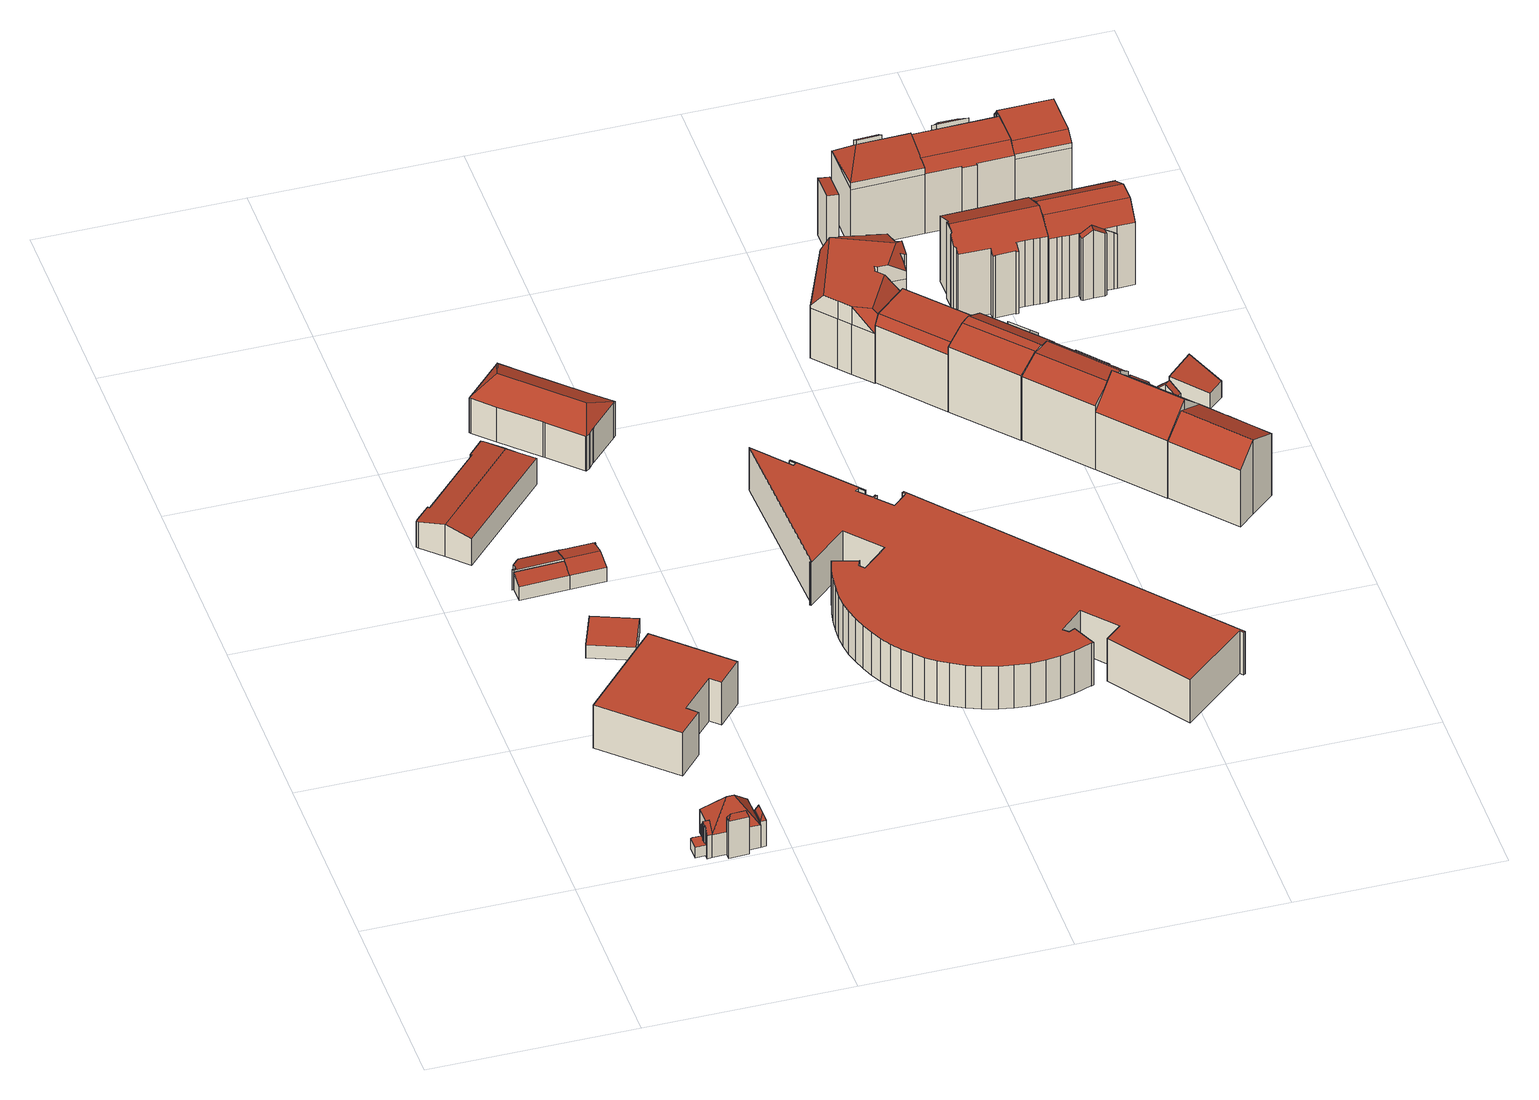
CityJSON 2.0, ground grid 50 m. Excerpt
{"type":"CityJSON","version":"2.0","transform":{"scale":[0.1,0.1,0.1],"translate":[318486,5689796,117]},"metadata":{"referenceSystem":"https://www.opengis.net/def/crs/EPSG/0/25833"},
"CityObjects":{
"building1":{"type":"Building","attributes":{"Dachtyp_tdc":"tdcPolyFlatRoof","Gemeindeschluessel":14713000,"Dachneigung":0,"QualitaetDacherkennung":0,"Geometrietyp2DReferenz":"3000","BezugspunktDach":"2000","function":"31001_9998","measuredHeight":3},"geometry":[{"type":"MultiSurface","lod":"2","boundaries":[[[0,1,2,3,4,5,6,7,8,9,10]],[[10,9,11,12]],[[9,8,13,11]],[[8,7,14,13]],[[7,6,15,14]],[[6,5,16,15]],[[5,4,17,16]],[[4,3,18,17]],[[3,2,19,18]],[[2,1,20,19]],[[1,0,21,20]],[[0,10,12,21]],[[12,11,13,14,15,16,17,18,19,20,21]]],"semantics":{"surfaces":[{"type":"RoofSurface"},{"type":"WallSurface"},{"type":"GroundSurface"}],"values":[0,1,1,1,1,1,1,1,1,1,1,1,2]}}]},
"building2":{"type":"Building","attributes":{"Gemeindeschluessel":14713000,"Geometrietyp2DReferenz":"3000","function":"31001_9998","roofType":"9999"},"children":["building2-1","building2-2","building2-3","building2-4"]},
"building2-1":{"type":"BuildingPart","attributes":{"Dachtyp_tdc":"tdcHipRoof","Dachneigung":53.45,"QualitaetDacherkennung":63,"Geometrietyp2DReferenz":"3000","roofType":"3200","measuredHeight":12.64},"parents":["building2"],"geometry":[{"type":"MultiSurface","lod":"2","boundaries":[[[22,23,24,25]],[[26,27,28,29]],[[27,30,31,28]],[[30,32,33,31]],[[34,35,36,37]],[[34,32,30,38]],[[27,26,39,23,40]],[[30,27,40,38]],[[23,22,35,34,38,40]],[[25,24,41,29,28,31,33,37,36]],[[29,41,39,26]],[[41,24,23,39]],[[34,37,33,32]],[[22,25,36,35]]],"semantics":{"surfaces":[{"type":"WallSurface"},{"type":"RoofSurface"},{"type":"GroundSurface"},{"type":"ClosureSurface"}],"values":[0,0,0,0,0,1,1,1,1,2,3,3,3,3]}}]},
"building2-2":{"type":"BuildingPart","attributes":{"Dachtyp_tdc":"tdcFreeFormRoof","Dachneigung":51.41,"QualitaetDacherkennung":39,"Geometrietyp2DReferenz":"3000","roofType":"5000","measuredHeight":9.18},"parents":["building2"],"geometry":[{"type":"MultiSurface","lod":"2","boundaries":[[[42,26,29,43]],[[44,45,46,24,23]],[[45,47,48,46]],[[47,49,50,48]],[[49,51,52,50]],[[51,53,54,52]],[[53,55,56,54]],[[55,57,58,56]],[[57,42,43,58]],[[53,51,49,47,45,44,59]],[[59,26,42,57,55,53]],[[43,29,41,24,46,48,50,52,54,56,58]],[[39,26,59]],[[41,29,26,39]],[[44,23,39,59]],[[41,39,23,24]]],"semantics":{"surfaces":[{"type":"WallSurface"},{"type":"RoofSurface"},{"type":"GroundSurface"},{"type":"ClosureSurface"}],"values":[0,0,0,0,0,0,0,0,0,1,1,2,0,3,0,3]}}]},
"building2-3":{"type":"BuildingPart","attributes":{"Dachtyp_tdc":"tdcFreeFormRoof","Dachneigung":69.97,"QualitaetDacherkennung":34,"Geometrietyp2DReferenz":"3000","roofType":"5000","measuredHeight":9.18},"parents":["building2"],"geometry":[{"type":"MultiSurface","lod":"2","boundaries":[[[60,61,62,33,32]],[[61,63,64,62]],[[63,65,34,37,64]],[[66,65,63]],[[67,66,63,61]],[[67,61,60]],[[66,67,60,65]],[[33,62,64,37]],[[32,34,65,60]],[[32,33,37,34]]],"semantics":{"surfaces":[{"type":"WallSurface"},{"type":"RoofSurface"},{"type":"GroundSurface"},{"type":"ClosureSurface"}],"values":[0,0,0,1,1,1,1,2,0,3]}}]},
"building2-4":{"type":"BuildingPart","attributes":{"Dachtyp_tdc":"tdcFreeFormRoof","Dachneigung":65.85,"QualitaetDacherkennung":6,"Geometrietyp2DReferenz":"3000","roofType":"5000","measuredHeight":12.11},"parents":["building2"],"geometry":[{"type":"MultiSurface","lod":"2","boundaries":[[[68,69,70,36]],[[69,71,72,70]],[[71,73,25,72]],[[73,22,25]],[[68,36,35]],[[73,71,74]],[[71,69,75,74]],[[69,68,75]],[[68,73,74,75]],[[70,72,25,36]],[[35,22,73,68]],[[35,36,25,22]]],"semantics":{"surfaces":[{"type":"WallSurface"},{"type":"RoofSurface"},{"type":"GroundSurface"},{"type":"ClosureSurface"}],"values":[0,0,0,0,0,1,1,1,1,2,0,3]}}]},
"building3":{"type":"Building","attributes":{"name":"Universität Leipzig - Institut für Geographie","Dachtyp_tdc":"tdcPolyFlatRoof","Gemeindeschluessel":14713000,"Dachneigung":0,"QualitaetDacherkennung":29,"Geometrietyp2DReferenz":"3000","function":"31001_3023","roofType":"1000","measuredHeight":12.18},"geometry":[{"type":"MultiSurface","lod":"2","boundaries":[[[76,77,78,79]],[[77,80,81,78]],[[80,82,83,81]],[[82,84,85,83]],[[84,86,87,85]],[[86,88,89,87]],[[88,90,91,89]],[[90,76,79,91]],[[90,88,86,84,82,80,77,76]],[[79,78,81,83,85,87,89,91]]],"semantics":{"surfaces":[{"type":"WallSurface"},{"type":"RoofSurface"},{"type":"GroundSurface"}],"values":[0,0,0,0,0,0,0,0,1,2]}}]},
"building4":{"type":"Building","attributes":{"Dachtyp_tdc":"tdcPolyFlatRoof","Gemeindeschluessel":14713000,"Dachneigung":15.08,"QualitaetDacherkennung":87,"Geometrietyp2DReferenz":"3000","function":"31001_9998","roofType":"2100","measuredHeight":5.03},"geometry":[{"type":"MultiSurface","lod":"2","boundaries":[[[92,93,94,95]],[[93,96,97,94]],[[96,98,99,97]],[[98,92,95,99]],[[98,96,93,92]],[[95,94,97,99]]],"semantics":{"surfaces":[{"type":"WallSurface"},{"type":"RoofSurface"},{"type":"GroundSurface"}],"values":[0,0,0,0,1,2]}}]},
"building5":{"type":"Building","attributes":{"Dachtyp_tdc":"tdcPolyFlatRoof","Gemeindeschluessel":14713000,"Dachneigung":17,"QualitaetDacherkennung":75,"Geometrietyp2DReferenz":"3000","function":"31001_9998","roofType":"2100","measuredHeight":5.55},"geometry":[{"type":"MultiSurface","lod":"2","boundaries":[[[100,101,102,94]],[[101,103,104,102]],[[103,105,106,104]],[[105,107,108,106]],[[107,109,110,108]],[[109,111,112,110]],[[111,113,114,112]],[[113,115,116,114]],[[115,117,118,116]],[[117,119,120,118]],[[119,121,122,120]],[[121,123,97,122]],[[123,100,94,97]],[[123,121,119,117,115,113,111,109,107,105,103,101,100]],[[94,102,104,106,108,110,112,114,116,118,120,122,97]]],"semantics":{"surfaces":[{"type":"WallSurface"},{"type":"RoofSurface"},{"type":"GroundSurface"}],"values":[0,0,0,0,0,0,0,0,0,0,0,0,0,1,2]}}]},
"building6":{"type":"Building","attributes":{"name":"Universität Leipzig - Institut für Geographie","Dachtyp_tdc":"tdcHipAndGableRoof","Gemeindeschluessel":14713000,"Dachneigung":14.41,"QualitaetDacherkennung":89,"Geometrietyp2DReferenz":"3000","function":"31001_3023","roofType":"5000","measuredHeight":9.16},"geometry":[{"type":"MultiSurface","lod":"2","boundaries":[[[124,125,126,127]],[[125,128,129,126]],[[128,130,131,129]],[[130,132,133,131]],[[132,134,135,133]],[[134,136,137,135]],[[136,138,139,137]],[[138,140,141,139]],[[140,142,143,141]],[[142,144,145,143]],[[144,146,147,145]],[[146,148,149,147]],[[148,150,151,149]],[[150,124,127,151]],[[146,144,142,140,152]],[[140,138,136,134,132,130,128,125,124,150,152]],[[150,148,146,152]],[[127,126,129,131,133,135,137,139,141,143,145,147,149,151]]],"semantics":{"surfaces":[{"type":"WallSurface"},{"type":"RoofSurface"},{"type":"GroundSurface"}],"values":[0,0,0,0,0,0,0,0,0,0,0,0,0,0,1,1,1,2]}}]},
"building7":{"type":"Building","attributes":{"Dachtyp_tdc":"tdcPolyFlatRoof","Gemeindeschluessel":14713000,"Dachneigung":0,"QualitaetDacherkennung":77,"Geometrietyp2DReferenz":"3000","function":"31001_9998","roofType":"1000","measuredHeight":3.77},"geometry":[{"type":"MultiSurface","lod":"2","boundaries":[[[153,154,155,156]],[[154,157,158,155]],[[157,159,160,158]],[[159,153,156,160]],[[159,157,154,153]],[[156,155,158,160]]],"semantics":{"surfaces":[{"type":"WallSurface"},{"type":"RoofSurface"},{"type":"GroundSurface"}],"values":[0,0,0,0,1,2]}}]},
"building8":{"type":"Building","attributes":{"Dachtyp_tdc":"tdcFreeFormRoof","Gemeindeschluessel":14713000,"Dachneigung":14.25,"QualitaetDacherkennung":93,"Geometrietyp2DReferenz":"3000","function":"31001_9998","roofType":"5000","measuredHeight":5.18},"geometry":[{"type":"MultiSurface","lod":"2","boundaries":[[[121,161,162,122]],[[161,163,164,162]],[[163,165,166,164]],[[165,167,168,166]],[[167,169,170,168]],[[169,171,172,170]],[[171,173,99,172]],[[173,96,97,99]],[[96,121,122,97]],[[163,161,121,174,175,169,167,165]],[[173,171,175,174,96]],[[171,169,175]],[[121,96,174]],[[122,162,164,166,168,170,172,99,97]]],"semantics":{"surfaces":[{"type":"WallSurface"},{"type":"RoofSurface"},{"type":"GroundSurface"}],"values":[0,0,0,0,0,0,0,0,0,1,1,0,0,2]}}]},
"building9":{"type":"Building","attributes":{"name":"Universität Leipzig - Institut für Geographie","Dachtyp_tdc":"tdcFreeFormRoof","Gemeindeschluessel":14713000,"Dachneigung":25.49,"QualitaetDacherkennung":71,"Geometrietyp2DReferenz":"3000","function":"31001_3023","roofType":"5000","measuredHeight":13.14},"geometry":[{"type":"MultiSurface","lod":"2","boundaries":[[[176,177,178,179]],[[177,180,181,178]],[[180,182,183,181]],[[182,184,185,183]],[[184,186,187,185]],[[186,188,189,187]],[[188,190,191,189]],[[190,192,193,191]],[[192,194,195,193]],[[194,196,197,195]],[[196,198,199,197]],[[198,200,201,199]],[[200,202,203,201]],[[202,204,205,203]],[[204,206,207,205]],[[206,208,209,207]],[[208,210,211,209]],[[210,176,179,211]],[[177,212,213]],[[177,176,212]],[[192,190,214,215,200,198,196,194]],[[200,215,212,176,210,208,206,204,202]],[[214,188,186,184,182,180,213,212,215]],[[180,177,213]],[[190,188,214]],[[179,178,181,183,185,187,189,191,193,195,197,199,201,203,205,207,209,211]]],"semantics":{"surfaces":[{"type":"WallSurface"},{"type":"RoofSurface"},{"type":"GroundSurface"}],"values":[0,0,0,0,0,0,0,0,0,0,0,0,0,0,0,0,0,0,1,1,1,1,1,0,0,2]}}]},
"building10":{"type":"Building","attributes":{"name":"Universität Leipzig - Didaktik der Physik","Dachtyp_tdc":"tdcPolyFlatRoof","Gemeindeschluessel":14713000,"Dachneigung":0,"QualitaetDacherkennung":30,"Geometrietyp2DReferenz":"3000","function":"31001_3023","roofType":"1000","measuredHeight":12.18},"geometry":[{"type":"MultiSurface","lod":"2","boundaries":[[[216,217,218,219]],[[217,220,221,218]],[[220,222,223,221]],[[222,224,225,223]],[[224,226,227,225]],[[226,228,229,227]],[[228,230,231,229]],[[230,232,233,231]],[[232,234,235,233]],[[234,236,237,235]],[[236,238,239,237]],[[238,240,241,239]],[[240,242,243,241]],[[242,244,245,243]],[[244,246,247,245]],[[246,248,249,247]],[[248,250,251,249]],[[250,252,253,251]],[[252,254,255,253]],[[254,256,257,255]],[[256,258,259,257]],[[258,260,261,259]],[[260,262,263,261]],[[262,264,265,263]],[[264,266,267,265]],[[266,268,269,267]],[[268,270,271,269]],[[270,272,273,271]],[[272,274,275,273]],[[274,276,277,275]],[[276,278,279,277]],[[278,280,281,279]],[[280,282,283,281]],[[282,284,285,283]],[[284,286,287,285]],[[286,288,289,287]],[[288,290,291,289]],[[290,292,293,291]],[[292,294,295,293]],[[294,296,297,295]],[[296,298,299,297]],[[298,300,301,299]],[[300,302,303,301]],[[302,304,305,303]],[[304,306,307,305]],[[306,308,309,307]],[[308,310,311,309]],[[310,312,313,311]],[[312,314,315,313]],[[314,316,317,315]],[[316,318,319,317]],[[318,320,321,319]],[[320,322,323,321]],[[322,324,325,323]],[[324,326,327,325]],[[326,328,329,327]],[[328,330,331,329]],[[330,332,333,331]],[[332,334,335,333]],[[334,336,337,335]],[[336,338,339,337]],[[338,340,341,339]],[[340,342,343,341]],[[342,344,345,343]],[[344,216,219,345]],[[344,342,340,338,336,334,332,330,328,326,324,322,320,318,316,314,312,310,308,306,304,302,300,298,296,294,292,290,288,286,284,282,280,278,276,274,272,270,268,266,264,262,260,258,256,254,252,250,248,246,244,242,240,238,236,234,232,230,228,226,224,222,220,217,216]],[[219,218,221,223,225,227,229,231,233,235,237,239,241,243,245,247,249,251,253,255,257,259,261,263,265,267,269,271,273,275,277,279,281,283,285,287,289,291,293,295,297,299,301,303,305,307,309,311,313,315,317,319,321,323,325,327,329,331,333,335,337,339,341,343,345]]],"semantics":{"surfaces":[{"type":"WallSurface"},{"type":"RoofSurface"},{"type":"GroundSurface"}],"values":[0,0,0,0,0,0,0,0,0,0,0,0,0,0,0,0,0,0,0,0,0,0,0,0,0,0,0,0,0,0,0,0,0,0,0,0,0,0,0,0,0,0,0,0,0,0,0,0,0,0,0,0,0,0,0,0,0,0,0,0,0,0,0,0,0,1,2]}}]},
"building11":{"type":"Building","attributes":{"Dachtyp_tdc":"tdcFreeFormRoof","Gemeindeschluessel":14713000,"Dachneigung":0.212,"QualitaetDacherkennung":47,"Geometrietyp2DReferenz":"3000","function":"31001_9998","roofType":"5000","measuredHeight":19.44},"geometry":[{"type":"MultiSurface","lod":"2","boundaries":[[[346,347,348,349]],[[347,350,351,348]],[[350,352,353,351]],[[352,354,355,353]],[[354,356,357,355]],[[356,358,359,357]],[[358,360,361,359]],[[360,362,363,361]],[[362,364,365,363]],[[364,366,367,365]],[[366,368,369,367]],[[368,370,371,369]],[[370,372,373,371]],[[372,374,375,373]],[[374,376,377,375]],[[376,378,379,377]],[[378,380,381,379]],[[380,382,383,381]],[[382,384,385,383]],[[384,386,387,385]],[[386,388,389,387]],[[388,390,391,389]],[[390,392,393,391]],[[392,394,395,393]],[[394,396,397,395]],[[396,398,399,397]],[[398,400,401,399]],[[400,402,403,401]],[[402,346,349,403]],[[404,405,406,407,408,409,410,411,412,413,414,415,416,417]],[[418,419,420,421,422,405,404,423,424]],[[425,426,427,428]],[[396,425,428,429]],[[430,431,432,417,416]],[[433,434,435,423,404,417,432,436,429,428,427]],[[400,436,432,431,402]],[[398,429,436,400]],[[384,435,434,386]],[[382,424,423,435,384]],[[386,434,433,388]],[[388,433,427,390]],[[402,431,430,346]],[[346,430,416,347]],[[396,429,398]],[[390,427,426,392]],[[392,426,425,394]],[[394,425,396]],[[380,418,424,382]],[[372,422,421,374]],[[370,405,422,372]],[[374,421,420,376]],[[376,420,419,378]],[[378,419,418,380]],[[347,416,415,350]],[[350,415,414,352]],[[352,414,413,354]],[[354,413,412,356]],[[356,412,411,358]],[[358,411,410,360]],[[360,410,409,362]],[[362,409,408,364]],[[364,408,407,366]],[[366,407,406,368]],[[368,406,405,370]],[[349,348,351,353,355,357,359,361,363,365,367,369,371,373,375,377,379,381,383,385,387,389,391,393,395,397,399,401,403]]],"semantics":{"surfaces":[{"type":"WallSurface"},{"type":"RoofSurface"},{"type":"GroundSurface"}],"values":[0,0,0,0,0,0,0,0,0,0,0,0,0,0,0,0,0,0,0,0,0,0,0,0,0,0,0,0,0,1,1,1,1,1,1,0,0,0,0,0,0,0,0,0,0,0,0,0,0,0,0,0,0,0,0,0,0,0,0,0,0,0,0,0,2]}}]},
"building12":{"type":"Building","attributes":{"Dachtyp_tdc":"tdcCutGableRoof","Gemeindeschluessel":14713000,"Dachneigung":0.566,"QualitaetDacherkennung":68,"Geometrietyp2DReferenz":"3000","function":"31001_9998","roofType":"9999","measuredHeight":19.05},"geometry":[{"type":"MultiSurface","lod":"2","boundaries":[[[437,438,439,440]],[[438,441,442,439]],[[441,443,444,442]],[[443,437,440,444]],[[438,437,445,446]],[[441,438,446,447]],[[443,441,447,448]],[[437,443,448,445]],[[447,446,445,448]],[[440,439,442,444]]],"semantics":{"surfaces":[{"type":"WallSurface"},{"type":"RoofSurface"},{"type":"GroundSurface"}],"values":[0,0,0,0,1,0,1,0,1,2]}}]},
"building13":{"type":"Building","attributes":{"Dachtyp_tdc":"tdcFreeFormRoof","Gemeindeschluessel":14713000,"Dachneigung":26.95,"QualitaetDacherkennung":46,"Geometrietyp2DReferenz":"3000","function":"31001_9998","roofType":"5000","measuredHeight":21.38},"geometry":[{"type":"MultiSurface","lod":"2","boundaries":[[[449,450,451,452]],[[450,453,454,451]],[[453,455,440,454]],[[455,456,457,440]],[[456,458,459,457]],[[458,460,444,459]],[[460,461,462,444]],[[461,463,464,462]],[[463,449,452,464]],[[453,465,466,455]],[[467,468,469,470,471]],[[470,472,466,465,471]],[[456,466,472,458]],[[458,472,470,469,460]],[[449,471,465,450]],[[463,467,471,449]],[[460,469,468,461]],[[461,468,467,463]],[[455,466,456]],[[450,465,453]],[[452,451,454,440,457,459,444,462,464]]],"semantics":{"surfaces":[{"type":"WallSurface"},{"type":"RoofSurface"},{"type":"GroundSurface"}],"values":[0,0,0,0,0,0,0,0,0,1,1,1,0,0,0,0,0,0,0,0,2]}}]},
"building14":{"type":"Building","attributes":{"Dachtyp_tdc":"tdcPolyFlatRoof","Gemeindeschluessel":14713000,"Dachneigung":5.75,"QualitaetDacherkennung":61,"Geometrietyp2DReferenz":"3000","function":"31001_9998","roofType":"2100","measuredHeight":16.34},"geometry":[{"type":"MultiSurface","lod":"2","boundaries":[[[473,474,475,476]],[[474,477,478,475]],[[477,479,480,478]],[[479,481,482,480]],[[481,473,476,482]],[[481,479,477,474,473]],[[476,475,478,480,482]]],"semantics":{"surfaces":[{"type":"WallSurface"},{"type":"RoofSurface"},{"type":"GroundSurface"}],"values":[0,0,0,0,0,1,2]}}]},
"building15":{"type":"Building","attributes":{"Dachtyp_tdc":"tdcGableRoof","Gemeindeschluessel":14713000,"Dachneigung":10,"QualitaetDacherkennung":34,"Geometrietyp2DReferenz":"3000","function":"31001_9998","roofType":"3100","measuredHeight":12.88},"geometry":[{"type":"MultiSurface","lod":"2","boundaries":[[[483,484,485,486]],[[484,487,488,485]],[[487,489,490,488]],[[489,483,486,490]],[[487,484,491]],[[483,489,492]],[[484,483,492,491]],[[489,487,491,492]],[[486,485,488,490]]],"semantics":{"surfaces":[{"type":"WallSurface"},{"type":"RoofSurface"},{"type":"GroundSurface"}],"values":[0,0,0,0,0,0,1,1,2]}}]},
"building16":{"type":"Building","attributes":{"Gemeindeschluessel":14713000,"Geometrietyp2DReferenz":"3000","function":"31001_9998","roofType":"9999"},"children":["building16-1","building16-2"]},
"building16-1":{"type":"BuildingPart","attributes":{"Dachtyp_tdc":"tdcFreeFormRoof","Dachneigung":11.44,"QualitaetDacherkennung":34,"Geometrietyp2DReferenz":"3000","roofType":"5000","measuredHeight":2.98},"parents":["building16"],"geometry":[{"type":"MultiSurface","lod":"2","boundaries":[[[493,494,444,495]],[[494,496,497,444]],[[496,498,499,497]],[[500,501,498,496]],[[500,496,494]],[[501,500,494,493]],[[501,493,502,498]],[[495,444,497,499,503]],[[503,499,498,502]],[[495,503,502,493]]],"semantics":{"surfaces":[{"type":"WallSurface"},{"type":"RoofSurface"},{"type":"GroundSurface"},{"type":"ClosureSurface"}],"values":[0,0,0,1,0,1,1,2,0,3]}}]},
"building16-2":{"type":"BuildingPart","attributes":{"Dachtyp_tdc":"tdcPolyFlatRoof","Dachneigung":43.73,"QualitaetDacherkennung":58,"Geometrietyp2DReferenz":"3000","roofType":"2100","measuredHeight":19.47},"parents":["building16"],"geometry":[{"type":"MultiSurface","lod":"2","boundaries":[[[504,505,506,503,502]],[[505,507,462,506]],[[507,508,493,495,462]],[[507,505,504,508]],[[495,503,506,462]],[[504,502,493,508]],[[502,503,495,493]]],"semantics":{"surfaces":[{"type":"WallSurface"},{"type":"RoofSurface"},{"type":"GroundSurface"},{"type":"ClosureSurface"}],"values":[0,0,0,1,2,0,3]}}]},
"building17":{"type":"Building","attributes":{"Dachtyp_tdc":"tdcPolyFlatRoof","Gemeindeschluessel":14713000,"Dachneigung":0,"QualitaetDacherkennung":84,"Geometrietyp2DReferenz":"3000","function":"31001_9998","roofType":"1000","measuredHeight":2.56},"geometry":[{"type":"MultiSurface","lod":"2","boundaries":[[[509,510,511,512]],[[510,513,514,511]],[[513,515,516,514]],[[515,509,512,516]],[[515,513,510,509]],[[512,511,514,516]]],"semantics":{"surfaces":[{"type":"WallSurface"},{"type":"RoofSurface"},{"type":"GroundSurface"}],"values":[0,0,0,0,1,2]}}]},
"building18":{"type":"Building","attributes":{"Gemeindeschluessel":14713000,"Geometrietyp2DReferenz":"3000","function":"31001_9998","roofType":"9999"},"children":["building18-1","building18-2"]},
"building18-1":{"type":"BuildingPart","attributes":{"Dachtyp_tdc":"tdcCutGableRoof","Dachneigung":28.05,"QualitaetDacherkennung":49,"Geometrietyp2DReferenz":"3000","roofType":"9999","measuredHeight":21.21},"parents":["building18"],"geometry":[{"type":"MultiSurface","lod":"2","boundaries":[[[517,518,519,520]],[[518,521,522,519]],[[521,523,524,522]],[[523,525,526,524]],[[525,527,528,526]],[[527,529,530,528]],[[531,532,533,534]],[[532,535,536,533]],[[535,537,538,536]],[[537,539,540,538]],[[539,541,542,540]],[[541,543,544,542]],[[543,517,520,544]],[[521,518,517,543]],[[541,539,537,535,532,531,529,527,525,523]],[[543,541,523,521]],[[520,519,522,524,526,528,530,534,533,536,538,540,542,544]],[[534,530,529,531]]],"semantics":{"surfaces":[{"type":"WallSurface"},{"type":"RoofSurface"},{"type":"GroundSurface"},{"type":"ClosureSurface"}],"values":[0,0,0,0,0,0,0,0,0,0,0,0,0,1,1,1,2,3]}}]},
"building18-2":{"type":"BuildingPart","attributes":{"Dachtyp_tdc":"tdcPolyFlatRoof","Dachneigung":44.4,"QualitaetDacherkennung":66,"Geometrietyp2DReferenz":"3000","roofType":"2100","measuredHeight":18.72},"parents":["building18"],"geometry":[{"type":"MultiSurface","lod":"2","boundaries":[[[545,546,547,548]],[[546,549,550,547]],[[549,551,531,534,550]],[[552,545,548,530,529]],[[552,551,549,546,545]],[[548,547,550,534,530]],[[529,531,551,552]],[[529,530,534,531]]],"semantics":{"surfaces":[{"type":"WallSurface"},{"type":"RoofSurface"},{"type":"GroundSurface"},{"type":"ClosureSurface"}],"values":[0,0,0,0,1,2,0,3]}}]},
"building19":{"type":"Building","attributes":{"Gemeindeschluessel":14713000,"Geometrietyp2DReferenz":"3000","function":"31001_9998","roofType":"9999"},"children":["building19-1","building19-2"]},
"building19-1":{"type":"BuildingPart","attributes":{"Dachtyp_tdc":"tdcPolyFlatRoof","Dachneigung":36.1,"QualitaetDacherkennung":67,"Geometrietyp2DReferenz":"3000","roofType":"2100","measuredHeight":18.58},"parents":["building19"],"geometry":[{"type":"MultiSurface","lod":"2","boundaries":[[[553,554,555,556,557]],[[558,559,560,561,562]],[[559,553,557,560]],[[559,558,554,553]],[[557,556,561,560]],[[558,562,555,554]],[[562,561,556,555]]],"semantics":{"surfaces":[{"type":"WallSurface"},{"type":"RoofSurface"},{"type":"GroundSurface"},{"type":"ClosureSurface"}],"values":[0,0,0,1,2,0,3]}}]},
"building19-2":{"type":"BuildingPart","attributes":{"Dachtyp_tdc":"tdcHipAndGableRoof","Dachneigung":12.48,"QualitaetDacherkennung":37,"Geometrietyp2DReferenz":"3000","roofType":"5000","measuredHeight":20.99},"parents":["building19"],"geometry":[{"type":"MultiSurface","lod":"2","boundaries":[[[563,564,565,566]],[[564,562,561,565]],[[555,567,568,556]],[[567,569,570,568]],[[569,563,566,570]],[[564,571,572]],[[571,573,574,572]],[[555,562,564,572,574,567]],[[569,573,571,563]],[[567,574,573,569]],[[563,571,564]],[[566,565,561,556,568,570]],[[556,561,562,555]]],"semantics":{"surfaces":[{"type":"WallSurface"},{"type":"RoofSurface"},{"type":"GroundSurface"},{"type":"ClosureSurface"}],"values":[0,0,0,0,0,1,1,1,0,0,0,2,3]}}]},
"building20":{"type":"Building","attributes":{"Gemeindeschluessel":14713000,"Geometrietyp2DReferenz":"3000","function":"31001_9998","roofType":"9999"},"children":["building20-1","building20-2"]},
"building20-1":{"type":"BuildingPart","attributes":{"Dachtyp_tdc":"tdcGableRoof","Dachneigung":44.05,"QualitaetDacherkennung":62,"Geometrietyp2DReferenz":"3000","roofType":"3100","measuredHeight":18.84},"parents":["building20"],"geometry":[{"type":"MultiSurface","lod":"2","boundaries":[[[575,576,577,578]],[[576,579,580,577]],[[579,581,582,580]],[[581,583,584,582]],[[583,585,586,584]],[[585,587,588,586]],[[583,581,579,576,575,589,590,591]],[[591,592,593,587,585,583]],[[594,595,596,578,577,580,582,584,586,588]],[[597,592,591]],[[595,594,593,592,597]],[[590,597,591]],[[589,596,595,597,590]],[[578,596,589,575]],[[593,594,588,587]]],"semantics":{"surfaces":[{"type":"WallSurface"},{"type":"RoofSurface"},{"type":"GroundSurface"},{"type":"ClosureSurface"}],"values":[0,0,0,0,0,0,1,1,2,0,3,0,3,3,3]}}]},
"building20-2":{"type":"BuildingPart","attributes":{"Dachtyp_tdc":"tdcGableRoof","Dachneigung":44.55,"QualitaetDacherkennung":71,"Geometrietyp2DReferenz":"3000","roofType":"3100","measuredHeight":23.39},"parents":["building20"],"geometry":[{"type":"MultiSurface","lod":"2","boundaries":[[[598,599,540,600]],[[599,601,575,578,540]],[[602,603,604,588,587]],[[603,605,606,604]],[[605,607,608,606]],[[607,609,610,608]],[[609,611,520,610]],[[611,598,600,520]],[[607,605,603,602,612,592,597,590,613,601,599,598]],[[598,611,609,607]],[[600,540,578,596,595,594,588,604,606,608,610,520]],[[589,575,601,613]],[[589,596,578,575]],[[612,593,592]],[[590,589,613]],[[593,594,595,597,592]],[[597,595,596,589,590]],[[602,587,593,612]],[[587,588,594,593]]],"semantics":{"surfaces":[{"type":"WallSurface"},{"type":"RoofSurface"},{"type":"GroundSurface"},{"type":"ClosureSurface"}],"values":[0,0,0,0,0,0,0,0,1,1,2,0,3,0,0,3,3,0,3]}}]},
"building21":{"type":"Building","attributes":{"Dachtyp_tdc":"tdcFreeFormRoof","Gemeindeschluessel":14713000,"Dachneigung":26.71,"QualitaetDacherkennung":23,"Geometrietyp2DReferenz":"3000","function":"31001_9998","roofType":"5000","measuredHeight":22.79},"geometry":[{"type":"MultiSurface","lod":"2","boundaries":[[[614,615,616,617]],[[615,618,619,616]],[[618,620,621,619]],[[620,622,623,621]],[[622,624,625,623]],[[624,626,627,625]],[[626,628,629,627]],[[628,630,631,629]],[[630,632,633,631]],[[632,634,635,633]],[[634,636,637,635]],[[636,638,639,637]],[[638,640,641,639]],[[640,642,643,641]],[[642,644,645,643]],[[644,646,647,645]],[[646,648,649,647]],[[648,650,651,649]],[[650,652,653,651]],[[652,654,655,653]],[[654,656,657,655]],[[656,614,617,657]],[[658,620,618,615,614,656,659]],[[648,646,644,642,640,638,636,634,632,630,628,626,624,622,658,659,654,652,650]],[[622,620,658]],[[656,654,659]],[[617,616,619,621,623,625,627,629,631,633,635,637,639,641,643,645,647,649,651,653,655,657]]],"semantics":{"surfaces":[{"type":"WallSurface"},{"type":"RoofSurface"},{"type":"GroundSurface"}],"values":[0,0,0,0,0,0,0,0,0,0,0,0,0,0,0,0,0,0,0,0,0,0,1,1,0,0,2]}}]},
"building22":{"type":"Building","attributes":{"Dachtyp_tdc":"tdcGableRoof","Gemeindeschluessel":14713000,"Dachneigung":66.77,"QualitaetDacherkennung":8,"Geometrietyp2DReferenz":"3000","function":"31001_9998","roofType":"3100","measuredHeight":16.6},"geometry":[{"type":"MultiSurface","lod":"2","boundaries":[[[660,661,540,578]],[[661,662,663,540]],[[662,664,665,663]],[[664,660,578,665]],[[662,661,666]],[[660,664,667]],[[661,660,667,666]],[[664,662,666,667]],[[578,540,663,665]]],"semantics":{"surfaces":[{"type":"WallSurface"},{"type":"RoofSurface"},{"type":"GroundSurface"}],"values":[0,0,0,0,0,0,1,1,2]}}]},
"building23":{"type":"Building","attributes":{"Gemeindeschluessel":14713000,"Geometrietyp2DReferenz":"3000","function":"31001_9998","roofType":"9999"},"children":["building23-1","building23-2"]},
"building23-1":{"type":"BuildingPart","attributes":{"Dachtyp_tdc":"tdcPolyFlatRoof","Dachneigung":3.37,"QualitaetDacherkennung":64,"Geometrietyp2DReferenz":"3000","roofType":"2100","measuredHeight":16.12},"parents":["building23"],"geometry":[{"type":"MultiSurface","lod":"2","boundaries":[[[668,669,670,671]],[[669,672,673,670]],[[672,674,675,673]],[[674,676,677,675]],[[678,668,671,679]],[[678,676,674,672,669,668]],[[671,670,673,675,677,679]],[[679,677,676,678]]],"semantics":{"surfaces":[{"type":"WallSurface"},{"type":"RoofSurface"},{"type":"GroundSurface"},{"type":"ClosureSurface"}],"values":[0,0,0,0,0,1,2,3]}}]},
"building23-2":{"type":"BuildingPart","attributes":{"Dachtyp_tdc":"tdcGableRoof","Dachneigung":24.95,"QualitaetDacherkennung":46,"Geometrietyp2DReferenz":"3000","roofType":"3100","measuredHeight":21.22},"parents":["building23"],"geometry":[{"type":"MultiSurface","lod":"2","boundaries":[[[680,605,681,682]],[[605,683,684,681]],[[683,685,686,684]],[[685,687,679,686]],[[687,678,679]],[[688,677,676]],[[688,689,690,677]],[[689,691,692,690]],[[691,693,694,692]],[[693,695,696,694]],[[695,680,682,696]],[[691,689,688,687,685,683,605,680]],[[680,695,693,691]],[[682,681,684,686,679,677,690,692,694,696]],[[676,678,687,688]],[[676,677,679,678]]],"semantics":{"surfaces":[{"type":"WallSurface"},{"type":"RoofSurface"},{"type":"GroundSurface"},{"type":"ClosureSurface"}],"values":[0,0,0,0,0,0,0,0,0,0,0,1,1,2,0,3]}}]},
"building24":{"type":"Building","attributes":{"Gemeindeschluessel":14713000,"Geometrietyp2DReferenz":"3000","function":"31001_9998","roofType":"9999"},"children":["building24-1","building24-2"]},
"building24-1":{"type":"BuildingPart","attributes":{"Dachtyp_tdc":"tdcCutGableRoof","Dachneigung":0.348,"QualitaetDacherkennung":82,"Geometrietyp2DReferenz":"3000","roofType":"9999","measuredHeight":19.63},"parents":["building24"],"geometry":[{"type":"MultiSurface","lod":"2","boundaries":[[[567,697,698,568]],[[699,700,701,702]],[[700,703,704,701]],[[703,705,706,704]],[[705,707,708,706]],[[707,709,710,708]],[[709,711,712,710]],[[711,713,714,712]],[[713,715,716,714]],[[715,717,570,716]],[[717,718,719,570]],[[718,720,721,719]],[[720,567,568,721]],[[703,700,699,722,697,567,720]],[[718,717,715,713,711,709,707,705]],[[720,718,705,703]],[[568,698,723,702,701,704,706,708,710,712,714,716,570,719,721]],[[723,698,697,722]],[[699,702,723,722]]],"semantics":{"surfaces":[{"type":"WallSurface"},{"type":"RoofSurface"},{"type":"GroundSurface"},{"type":"ClosureSurface"}],"values":[0,0,0,0,0,0,0,0,0,0,0,0,0,1,1,1,2,3,3]}}]},
"building24-2":{"type":"BuildingPart","attributes":{"Dachtyp_tdc":"tdcPolyFlatRoof","Dachneigung":35.13,"QualitaetDacherkennung":66,"Geometrietyp2DReferenz":"3000","roofType":"2100","measuredHeight":18.39},"parents":["building24"],"geometry":[{"type":"MultiSurface","lod":"2","boundaries":[[[724,725,726,727,728]],[[725,729,730,726]],[[729,731,732,730]],[[731,733,734,732]],[[733,735,736,734]],[[735,737,699,702,736]],[[738,739,697,698,697]],[[738,740,737,735,733,731,729,725,724,739]],[[727,726,730,732,734,736,702,723,727,698]],[[728,697,739,724]],[[727,698,697,728]],[[722,699,737,740]],[[722,723,702,699]],[[697,739,724,728,722,740,738]],[[727,723,722,728]]],"semantics":{"surfaces":[{"type":"WallSurface"},{"type":"RoofSurface"},{"type":"GroundSurface"},{"type":"ClosureSurface"}],"values":[0,0,0,0,0,0,0,1,2,0,0,0,3,0,3]}}]},
"building25":{"type":"Building","attributes":{"Dachtyp_tdc":"tdcPolyFlatRoof","Gemeindeschluessel":14713000,"Dachneigung":3.96,"QualitaetDacherkennung":80,"Geometrietyp2DReferenz":"3000","function":"31001_9998","roofType":"2100","measuredHeight":4.95},"geometry":[{"type":"MultiSurface","lod":"2","boundaries":[[[741,742,743,744]],[[742,745,746,743]],[[745,747,748,746]],[[747,741,744,748]],[[747,745,742,741]],[[744,743,746,748]]],"semantics":{"surfaces":[{"type":"WallSurface"},{"type":"RoofSurface"},{"type":"GroundSurface"}],"values":[0,0,0,0,1,2]}}]},
"building26":{"type":"Building","attributes":{"Gemeindeschluessel":14713000,"Geometrietyp2DReferenz":"3000","function":"31001_9998","roofType":"9999"},"children":["building26-1","building26-2"]},
"building26-1":{"type":"BuildingPart","attributes":{"Dachtyp_tdc":"tdcFreeFormRoof","Dachneigung":34.27,"QualitaetDacherkennung":58,"Geometrietyp2DReferenz":"3000","roofType":"5000","measuredHeight":19.65},"parents":["building26"],"geometry":[{"type":"MultiSurface","lod":"2","boundaries":[[[749,750,751,752]],[[750,753,754,751]],[[753,755,756,754]],[[755,757,758,756]],[[757,759,760,758]],[[759,761,762,760]],[[761,763,764,762]],[[763,765,766,764]],[[759,757,755,753,750,749,767,768]],[[768,769,765,763,761,759]],[[766,770,752,751,754,756,758,760,762,764]],[[771,769,768]],[[770,766,765,769,771]],[[767,771,768]],[[770,771,767,749,752]]],"semantics":{"surfaces":[{"type":"WallSurface"},{"type":"RoofSurface"},{"type":"GroundSurface"},{"type":"ClosureSurface"}],"values":[0,0,0,0,0,0,0,0,1,1,2,0,3,0,3]}}]},
"building26-2":{"type":"BuildingPart","attributes":{"Dachtyp_tdc":"tdcCutGableRoof","Dachneigung":32.19,"QualitaetDacherkennung":65,"Geometrietyp2DReferenz":"3000","roofType":"9999","measuredHeight":22.13},"parents":["building26"],"geometry":[{"type":"MultiSurface","lod":"2","boundaries":[[[772,773,774,621]],[[773,775,776,774]],[[775,777,778,776]],[[777,779,780,778]],[[779,781,782,780]],[[781,783,749,752,782]],[[784,766,765]],[[784,785,786,766]],[[785,787,788,786]],[[787,789,790,788]],[[789,791,792,790]],[[791,793,623,792]],[[793,794,795,623]],[[794,796,797,795]],[[796,772,621,797]],[[777,775,773,772,796]],[[794,793,791,789,787,785,784,769,771,767,783,781,779]],[[796,794,779,777]],[[621,774,776,778,780,782,752,770,766,786,788,790,792,623,795,797]],[[767,749,783]],[[765,769,784]],[[766,770,771,769,765]],[[770,752,749,767,771]]],"semantics":{"surfaces":[{"type":"WallSurface"},{"type":"RoofSurface"},{"type":"GroundSurface"},{"type":"ClosureSurface"}],"values":[0,0,0,0,0,0,0,0,0,0,0,0,0,0,0,1,1,1,2,0,0,3,3]}}]},
"building27":{"type":"Building","attributes":{"Dachtyp_tdc":"tdcFreeFormRoof","Gemeindeschluessel":14713000,"Dachneigung":0.298,"QualitaetDacherkennung":72,"Geometrietyp2DReferenz":"3000","function":"31001_9998","roofType":"5000","measuredHeight":19.28},"geometry":[{"type":"MultiSurface","lod":"2","boundaries":[[[798,799,800,801]],[[799,802,803,800]],[[802,804,805,803]],[[804,806,807,805]],[[806,808,809,807]],[[808,810,811,809]],[[810,812,813,811]],[[812,814,815,813]],[[814,816,817,815]],[[816,818,819,817]],[[818,820,821,819]],[[820,822,823,821]],[[822,824,825,823]],[[824,798,801,825]],[[826,827,828,829]],[[830,831,832,833,804,802,834,835,836,837]],[[829,828,837,836]],[[799,834,802]],[[799,798,835,834]],[[806,804,833]],[[808,806,833,832]],[[810,808,832,831]],[[812,810,831,830]],[[818,816,828,827]],[[814,812,830,837]],[[816,814,837,828]],[[820,818,827,826]],[[822,820,826,829]],[[798,824,836,835]],[[824,822,829,836]],[[801,800,803,805,807,809,811,813,815,817,819,821,823,825]]],"semantics":{"surfaces":[{"type":"WallSurface"},{"type":"RoofSurface"},{"type":"GroundSurface"}],"values":[0,0,0,0,0,0,0,0,0,0,0,0,0,0,1,1,1,0,0,0,0,0,0,0,0,0,0,0,0,0,2]}}]}
},
"vertices":[
[308,30,45],[306,31,45],[306,41,45],[308,43,45],[308,58,45],[307,56,45],[287,56,45],[285,55,45],[282,55,45],[283,22,45],[308,23,45],[283,22,15],[308,23,15],[282,55,15],[285,55,15],[287,56,15],[307,56,15],[308,58,15],[308,43,15],[306,41,15],[306,31,15],[308,30,15],
[354,18,75],[321,17,75],[321,17,10],[354,18,10],[320,58,76],[319,108,77],[319,108,10],[320,58,10],[430,111,77],[430,111,10],[432,62,76],[432,62,10],[433,20,75],[402,19,75],[402,19,10],[433,20,10],[386,64,137],[320,37,75],[368,64,137],[320,37,10],
[308,58,76],[308,58,10],[321,17,76],[309,16,76],[309,16,10],[308,23,84],[308,23,10],[308,30,93],[308,30,10],[306,31,94],[306,31,10],[306,37,102],[306,37,10],[306,41,97],[306,41,10],[308,43,94],[308,43,10],[320,37,102],
[432,62,84],[445,62,84],[445,62,10],[446,21,84],[446,21,10],[433,20,84],[440,27,102],[439,55,102],
[402,19,116],[403,6,116],[403,6,10],[355,4,116],[355,4,10],[354,18,116],[361,11,131],[396,12,131],
[179,455,134],[367,657,134],[367,657,12],[179,455,12],[528,507,134],[528,507,12],[473,448,134],[473,448,12],[450,469,134],[450,469,12],[372,386,134],[372,386,12],[395,364,134],[395,364,12],[340,305,134],[340,305,12],
[171,992,49],[170,1032,60],[170,1032,10],[171,992,10],[288,1037,60],[288,1037,10],[289,997,49],[289,997,10],
[170,1032,65],[167,1032,65],[167,1032,10],[168,1038,63],[168,1038,10],[170,1038,63],[170,1038,10],[178,1039,63],[178,1039,10],[178,1046,61],[178,1046,10],[178,1048,60],[178,1048,10],[177,1060,56],[177,1060,10],[185,1070,54],[185,1070,10],[190,1077,52],[190,1077,10],[197,1085,49],[197,1085,10],[286,1087,50],[286,1087,10],[288,1037,65],
[10,1231,85],[7,1235,84],[7,1235,10],[10,1231,10],[11,1240,84],[11,1240,10],[45,1275,84],[45,1275,10],[49,1270,85],[49,1270,10],[191,1418,85],[191,1418,10],[188,1422,84],[188,1422,10],[224,1460,84],[224,1460,10],[228,1455,85],[228,1455,10],[264,1422,85],[264,1422,10],[292,1395,85],[292,1395,10],[324,1365,85],[324,1365,10],[106,1139,85],[106,1139,10],[58,1185,102],[58,1185,10],[262,1396,102],
[357,718,48],[253,758,48],[253,758,11],[357,718,11],[290,852,48],[290,852,11],[394,812,48],[394,812,11],
[291,1088,50],[291,1088,10],[306,1088,50],[306,1088,10],[375,1090,50],[375,1090,10],[375,1084,52],[375,1084,10],[373,1084,52],[373,1084,10],[375,1000,50],[375,1000,10],[289,997,50],[288,1042,61],[374,1045,61],
[234,1581,108],[326,1676,109],[326,1676,9],[234,1581,9],[328,1678,109],[328,1678,9],[378,1630,108],[378,1630,9],[377,1628,110],[377,1628,9],[489,1522,109],[489,1522,9],[539,1477,108],[539,1477,9],[534,1472,108],[534,1472,9],[467,1402,108],[467,1402,9],[464,1400,108],[464,1400,9],[454,1389,108],[454,1389,9],[452,1386,108],[452,1386,9],[444,1379,108],[444,1379,9],[442,1380,108],[442,1380,9],[369,1451,108],[369,1451,9],[366,1454,108],[366,1454,9],[283,1533,108],[283,1533,9],[237,1578,108],[237,1578,9],[306,1606,141],[328,1677,109],[539,1476,108],[466,1452,141],
[808,629,135],[807,659,135],[807,659,13],[808,629,13],[808,688,135],[808,688,13],[811,717,135],[811,717,13],[817,746,135],[817,746,13],[825,774,135],[825,774,13],[824,775,135],[824,775,13],[825,779,135],[825,779,13],[886,762,135],[886,762,13],[879,747,135],[879,747,13],[890,735,135],[890,735,13],[952,789,135],[952,789,13],[880,871,135],[880,871,13],[782,786,135],[782,786,13],[779,789,135],[779,789,13],[783,792,135],[783,792,13],[766,1208,135],[766,1208,13],[842,1120,135],[842,1120,13],[848,1125,135],[848,1125,13],[837,1137,135],[837,1137,13],[840,1140,135],[840,1140,13],[970,992,135],[970,992,13],[967,989,135],[967,989,13],[956,1002,135],[956,1002,13],[948,996,135],[948,996,13],[978,964,135],[978,964,13],[985,970,135],[985,970,13],[988,966,135],[988,966,13],[981,960,135],[981,960,13],[1015,923,135],[1015,923,13],[1050,954,135],[1050,954,13],[1044,961,135],[1044,961,13],[1048,964,135],[1048,964,13],[1629,282,135],[1629,282,13],[1625,279,135],[1625,279,13],[1618,287,135],[1618,287,13],[1464,155,135],[1464,155,13],[1331,346,135],[1331,346,13],[1369,379,135],[1369,379,13],[1302,457,135],[1302,457,13],[1246,404,135],[1246,404,13],[1257,393,135],[1257,393,13],[1272,400,135],[1272,400,13],[1298,342,135],[1298,342,13],[1293,340,135],[1293,340,13],[1293,341,135],[1293,341,13],[1250,326,135],[1250,326,13],[1215,318,135],[1215,318,13],[1180,314,135],[1180,314,13],[1144,313,135],[1144,313,13],[1108,317,135],[1108,317,13],[1073,323,135],[1073,323,13],[1038,334,135],[1038,334,13],[1005,347,135],[1005,347,13],[973,365,135],[973,365,13],[949,381,135],[949,381,13],[926,399,135],[926,399,13],[905,420,135],[905,420,13],[885,442,135],[885,442,13],[868,465,135],[868,465,13],[852,490,135],[852,490,13],[839,516,135],[839,516,13],[828,543,135],[828,543,13],[819,571,135],[819,571,13],[812,600,135],[812,600,13],
[1101,1774,152],[1123,1775,152],[1123,1775,9],[1101,1774,9],[1145,1775,152],[1145,1775,9],[1145,1777,152],[1145,1777,9],[1176,1777,152],[1176,1777,9],[1176,1776,152],[1176,1776,9],[1209,1776,152],[1209,1776,9],[1209,1778,152],[1209,1778,9],[1257,1778,152],[1257,1778,9],[1257,1777,152],[1257,1777,9],[1257,1772,152],[1257,1772,9],[1258,1722,152],[1258,1722,9],[1273,1722,152],[1273,1722,9],[1274,1689,152],[1274,1689,9],[1270,1689,152],[1270,1689,9],[1259,1688,152],[1259,1688,9],[1260,1668,152],[1260,1668,9],[1260,1647,152],[1260,1647,9],[1260,1645,152],[1260,1645,9],[1194,1645,152],[1194,1645,9],[1188,1648,152],[1188,1648,9],[1184,1633,152],[1184,1633,9],[1201,1614,152],[1201,1614,9],[1239,1571,152],[1239,1571,9],[1155,1497,152],[1155,1497,9],[1140,1484,152],[1140,1484,9],[1100,1529,152],[1100,1529,9],[1076,1556,152],[1076,1556,9],[1029,1610,152],[1029,1610,9],[1258,1713,203],[1273,1722,197],[1258,1722,199],[1257,1772,179],[1257,1777,178],[1257,1778,177],[1209,1778,186],[1209,1776,186],[1176,1776,192],[1176,1777,192],[1145,1777,197],[1145,1775,198],[1123,1775,202],[1123,1773,203],[1260,1647,177],[1260,1668,185],[1259,1688,193],[1270,1689,186],[1274,1689,184],[1219,1645,203],[1260,1645,176],[1155,1497,190],[1239,1571,162],[1201,1614,203],[1142,1510,204],[1100,1529,204],[1101,1774,172],[1029,1610,158],[1052,1583,204],[1184,1633,203],[1188,1648,203],[1194,1645,203],[1076,1556,204],
[1265,1341,175],[1140,1484,176],[1140,1484,12],[1265,1341,12],[1239,1571,172],[1239,1571,12],[1365,1429,172],[1365,1429,12],[1276,1350,201],[1150,1492,201],[1226,1559,202],[1352,1417,202],
[1455,1255,197],[1435,1237,197],[1435,1237,12],[1455,1255,12],[1391,1199,197],[1391,1199,12],[1265,1341,197],[1309,1379,197],[1309,1379,12],[1322,1391,197],[1322,1391,12],[1365,1429,197],[1452,1333,197],[1452,1333,12],[1493,1288,197],[1493,1288,12],[1435,1237,226],[1309,1379,226],[1493,1288,199],[1452,1333,200],[1365,1429,201],[1329,1397,226],[1455,1255,226],[1322,1391,226],
[1168,1946,174],[1167,2011,174],[1167,2011,11],[1168,1946,11],[1170,2011,174],[1170,2011,11],[1195,2011,171],[1195,2011,11],[1196,1946,171],[1196,1946,11],
[1273,1722,132],[1258,1722,132],[1258,1722,10],[1273,1722,10],[1257,1772,128],[1257,1772,10],[1272,1772,128],[1272,1772,10],[1257,1764,139],[1272,1764,139],
[1413,1376,35],[1365,1429,35],[1413,1376,12],[1417,1471,35],[1417,1471,12],[1465,1416,35],[1465,1416,12],[1391,1450,42],[1417,1421,42],[1439,1396,35],[1439,1396,12],
[1439,1396,175],[1477,1355,176],[1477,1355,12],[1452,1333,207],[1413,1376,207],
[1420,1587,38],[1421,1509,38],[1421,1509,12],[1420,1587,12],[1355,1513,38],[1355,1513,12],[1357,1587,38],[1357,1587,12],
[1517,1055,195],[1391,1199,195],[1391,1199,13],[1517,1055,13],[1433,1235,225],[1433,1235,13],[1471,1269,222],[1471,1269,13],[1493,1288,198],[1493,1288,13],[1529,1245,199],[1529,1245,13],[1530,1246,198],[1530,1246,13],[1580,1188,198],[1597,1169,198],[1597,1169,13],[1580,1188,13],[1615,1148,198],[1615,1148,13],[1619,1151,195],[1619,1151,13],[1622,1147,195],[1622,1147,13],[1597,1125,222],[1597,1125,13],[1559,1092,225],[1559,1092,13],
[1545,1260,180],[1595,1200,182],[1595,1200,13],[1545,1260,13],[1589,1196,189],[1589,1196,13],[1580,1188,200],[1530,1246,200],
[1337,2109,180],[1338,2089,194],[1338,2089,178],[1338,2089,9],[1337,2109,9],[1280,2088,194],[1279,2108,180],[1279,2108,9],[1280,2088,9],[1280,2088,178],
[1224,1946,178],[1222,2087,178],[1222,2087,9],[1224,1946,9],[1392,2090,178],[1392,2090,9],[1395,1949,178],[1395,1949,9],[1224,1946,197],[1267,2046,219],[1395,1949,197],[1393,2048,219],
[1654,1111,153],[1661,1102,164],[1661,1102,13],[1654,1111,13],[1667,1096,173],[1667,1096,13],[1678,1106,173],[1678,1106,13],[1698,1083,202],[1698,1083,13],[1717,1062,177],[1717,1062,13],[1706,1052,177],[1706,1052,13],[1653,1111,153],[1674,1087,183],[1686,1073,202],[1700,1057,183],[1705,1051,177],[1705,1051,13],[1686,1073,13],[1653,1111,13],[1686,1073,183],
[1569,1101,247],[1622,1147,183],[1569,1101,13],[1654,1111,183],[1706,1052,182],[1747,1004,183],[1747,1004,13],[1740,998,192],[1740,998,13],[1694,958,247],[1694,958,13],[1641,912,178],[1641,912,13],[1517,1055,178],[1705,1051,183],[1653,1111,183],
[1380,1721,228],[1380,1781,197],[1380,1781,11],[1380,1721,11],[1584,1785,197],[1584,1785,11],[1585,1783,199],[1585,1783,11],[1586,1641,200],[1586,1641,11],[1568,1641,200],[1568,1641,11],[1553,1641,200],[1553,1641,11],[1533,1641,200],[1533,1641,11],[1513,1640,200],[1513,1640,11],[1513,1622,189],[1513,1622,11],[1507,1622,189],[1507,1622,11],[1507,1624,190],[1507,1624,11],[1459,1623,190],[1459,1623,11],[1459,1622,189],[1459,1622,11],[1454,1622,189],[1454,1622,11],[1453,1638,199],[1453,1638,11],[1378,1638,200],[1378,1638,11],[1378,1652,209],[1378,1652,11],[1373,1655,211],[1373,1655,11],[1373,1679,226],[1373,1679,11],[1376,1682,228],[1376,1682,11],[1376,1720,228],[1376,1720,11],[1585,1703,239],[1376,1699,239],
[1654,1111,177],[1622,1147,177],[1672,1190,44],[1672,1190,13],[1704,1156,43],[1704,1156,13],[1628,1152,180],[1660,1117,180],
[1795,961,175],[1833,916,175],[1833,916,15],[1795,961,15],[1821,905,176],[1821,905,15],[1835,888,176],[1835,888,15],[1844,877,176],[1844,877,15],[1781,950,176],[1781,950,15],
[1682,948,227],[1740,998,15],[1682,948,15],[1757,978,192],[1757,978,15],[1759,976,192],[1759,976,15],[1781,950,192],[1844,877,192],[1863,854,192],[1863,854,15],[1806,804,227],[1806,804,15],[1766,769,177],[1766,769,15],[1641,912,176],[1641,912,15],
[1454,2091,178],[1454,2091,9],[1540,2093,178],[1602,2093,178],[1602,2093,9],[1540,2093,9],[1602,2065,204],[1602,2065,9],[1603,1979,205],[1603,1979,9],[1604,1953,180],[1604,1953,9],[1516,1951,180],[1516,1951,9],[1516,1949,177],[1516,1949,9],[1481,1948,177],[1481,1948,9],[1481,1951,180],[1481,1951,9],[1395,1949,180],[1394,1976,205],[1394,1976,9],[1393,2061,204],[1393,2061,9],[1540,2092,178],[1540,2092,9],
[1465,2091,192],[1464,2101,185],[1464,2101,9],[1465,2091,9],[1465,2091,178],[1476,2113,178],[1476,2113,9],[1520,2113,178],[1520,2113,9],[1530,2103,185],[1530,2103,9],[1531,2093,192],[1531,2093,9],[1540,2093,192],[1454,2091,193],[1454,2091,192],[1540,2092,193],
[1749,1257,63],[1812,1312,69],[1812,1312,19],[1749,1257,19],[1854,1205,66],[1854,1205,19],[1819,1175,63],[1819,1175,19],
[1746,1643,167],[1739,1643,172],[1739,1643,11],[1746,1643,11],[1717,1643,187],[1717,1643,11],[1718,1628,187],[1718,1628,11],[1713,1626,190],[1713,1626,11],[1687,1625,207],[1687,1625,11],[1662,1625,190],[1662,1625,11],[1658,1627,187],[1658,1627,11],[1658,1642,187],[1658,1642,11],[1714,1643,189],[1687,1643,207],[1662,1642,189],[1687,1643,11],[1687,1643,189],
[1585,1783,196],[1785,1788,195],[1785,1788,11],[1785,1786,196],[1785,1786,11],[1786,1729,232],[1786,1729,11],[1787,1680,232],[1787,1680,11],[1788,1644,189],[1788,1644,11],[1746,1643,189],[1658,1642,190],[1636,1642,190],[1636,1642,11],[1619,1642,190],[1619,1642,11],[1608,1642,190],[1608,1642,11],[1589,1642,190],[1589,1642,11],[1586,1641,190],[1586,1677,232],[1586,1677,11],[1585,1726,232],[1585,1726,11],
[1602,2093,168],[1601,2099,168],[1601,2099,12],[1602,2093,12],[1609,2109,168],[1609,2109,12],[1652,2110,168],[1652,2110,12],[1652,2096,168],[1652,2096,12],[1730,2098,168],[1730,2098,12],[1730,2107,168],[1730,2107,12],[1733,2107,168],[1733,2107,12],[1734,2088,168],[1734,2088,12],[1735,1978,168],[1735,1978,12],[1736,1955,168],[1736,1955,12],[1604,1953,168],[1604,1953,12],[1603,1976,168],[1603,1976,12],[1602,2086,168],[1602,2086,12],[1604,1953,182],[1736,1955,182],[1735,1978,204],[1603,1976,204],[1733,2107,174],[1730,2107,173],[1730,2098,188],[1652,2096,188],[1601,2099,183],[1602,2093,192],[1602,2086,204],[1734,2088,204]
]}
